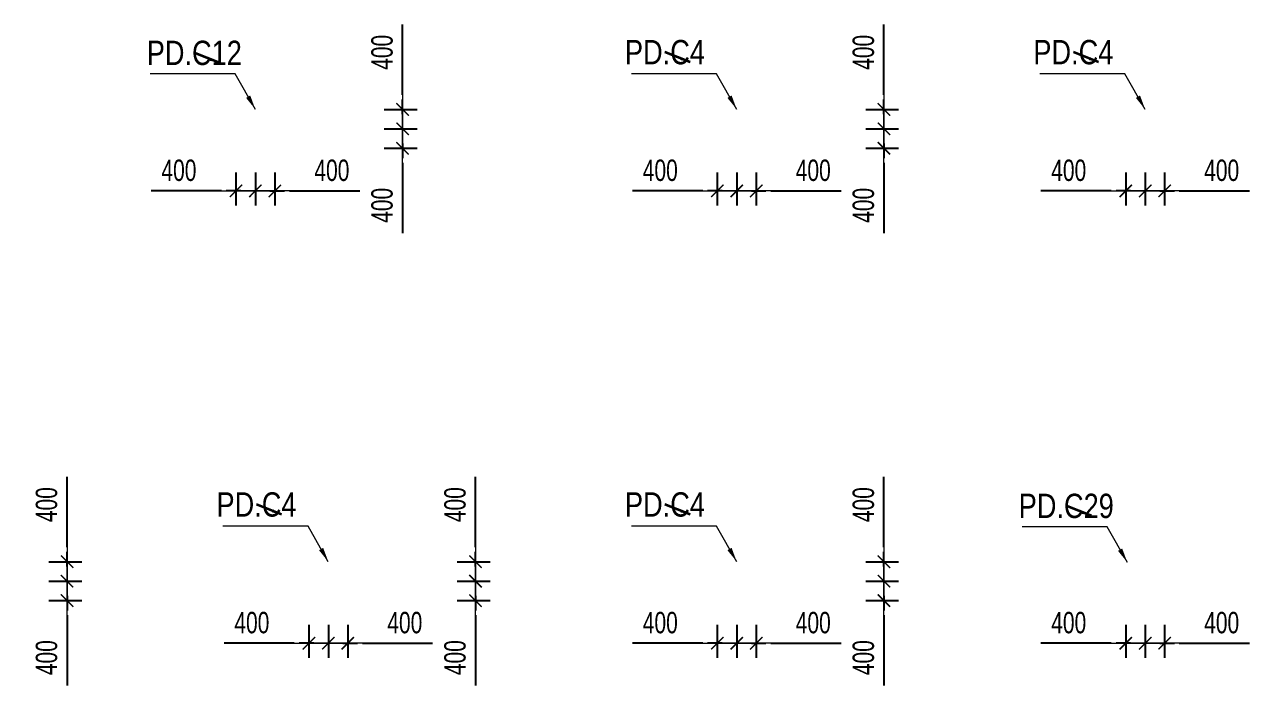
# Model space of a CAD drawing. Header units: millimetres. Extents: x -259680 to 286077, y -1281 to 94455.
# Drawn here: x 91151 to 116345, y 44555 to 58145 of the extents above; entities that cross this region are included whole.
import ezdxf
from ezdxf.enums import TextEntityAlignment as Align

# ---------------------------------------------------------------- set-up
doc = ezdxf.new("R2010")
doc.units = ezdxf.units.MM
doc.layers.get('Defpoints').update_dxf_attribs({"color": 151, "lineweight": 9})
for name, color, linetype, lineweight in [('$0$C1', 20, 'Continuous', 35), ('$1$NDC_S_ANNO', 7, 'Continuous', 20), ('$1$NDC_S_DIM', 1, 'Continuous', 15), ('NDC_S_DIM', 1, 'Continuous', 15)]:
    doc.layers.add(name, color=color, linetype=linetype, lineweight=lineweight)
doc.styles.add('$1$NDC_DIM', font='', dxfattribs={"width": 0.75})
doc.styles.add('$2$ARIAL', font='arial.ttf', dxfattribs={"width": 0.8})
doc.styles.add('NDC_DIM', font='', dxfattribs={"width": 0.75})
doc.styles.get('$1$NDC_DIM').set_extended_font_data('Dotum')
doc.styles.get('NDC_DIM').set_extended_font_data('Dotum')
doc.dimstyles.new('$0$NDC_dim_150', dxfattribs={"dimscale": 150, "dimtxt": 2.2, "dimasz": 1.5, "dimexe": 1.5, "dimexo": 2.5, "dimgap": 1, "dimtad": 1, "dimdec": 0, "dimzin": 0, "dimdsep": 46, "dimtxsty": '$1$NDC_DIM', "dimblk": '$1$DIMMARK', "dimcen": 0.09, "dimdle": 1.2, "dimclrd": 1, "dimclre": 1, "dimclrt": 3, "dimadec": 0, "dimazin": 0, "dimtfac": 1, "dimtdec": 0, "dimtix": 1, "dimtofl": 0, "dimtmove": 0, "dimatfit": 3, "dimfxl": 6, "dimfxlon": 1, "dimtolj": 1, "dimtzin": 0, "dimarcsym": 0})
doc.dimstyles.new('$1$NDC_dim_iso', dxfattribs={"dimtxt": 2.2, "dimasz": 1, "dimexe": 1.5, "dimexo": 2.5, "dimgap": 1, "dimtad": 1, "dimdec": 0, "dimzin": 0, "dimdsep": 46, "dimtxsty": '$1$NDC_DIM', "dimblk": '$1$DIMMARK', "dimcen": 0.09, "dimdle": 1.2, "dimclrd": 1, "dimclre": 1, "dimclrt": 3, "dimadec": 0, "dimazin": 0, "dimtfac": 1, "dimtdec": 0, "dimtix": 1, "dimtofl": 0, "dimtmove": 0, "dimatfit": 3, "dimfxl": 6, "dimfxlon": 1, "dimtolj": 1, "dimtzin": 0, "dimarcsym": 0})
doc.dimstyles.new('NDC_dim_200', dxfattribs={"dimscale": 200, "dimtxt": 2.2, "dimasz": 1.5, "dimexe": 1.5, "dimexo": 2.5, "dimgap": 1, "dimtad": 1, "dimdec": 0, "dimzin": 0, "dimdsep": 46, "dimtxsty": 'NDC_DIM', "dimblk": 'DIMMARK', "dimcen": 0.09, "dimdle": 1.2, "dimclrd": 1, "dimclre": 1, "dimclrt": 3, "dimadec": 0, "dimazin": 0, "dimtfac": 1, "dimtdec": 0, "dimtix": 1, "dimtofl": 0, "dimtmove": 0, "dimatfit": 3, "dimfxl": 6, "dimfxlon": 1, "dimtolj": 1, "dimtzin": 0, "dimarcsym": 0})

# ---------------------------------------------------------------- blocks, each defined once
blk = doc.blocks.new('$1$DIMMARK')
at = {"layer": '$1$NDC_S_DIM', "color": 1}
blk.add_line((-1.5, 0), (1, 0), dxfattribs=at)
at = {"layer": '$1$NDC_S_DIM', "color": 2, "const_width": 0.1}
blk.add_lwpolyline([(-0.424, -0.424), (0.424, 0.424)], dxfattribs=at)
blk = doc.blocks.new('DIMMARK')
at = {"layer": 'NDC_S_DIM', "color": 1}
blk.add_line((-1.5, 0), (1, 0), dxfattribs=at)
at = {"layer": 'NDC_S_DIM', "color": 2, "const_width": 0.1}
blk.add_lwpolyline([(-0.424, -0.424), (0.424, 0.424)], dxfattribs=at)
blk = doc.blocks.new('*D486')
at = {"layer": 'Defpoints', "color": 0, "ltscale": 100, "transparency": 16777216}
for p in [(105800, 46300), (106200, 46300), (106200, 45424)]:
    blk.add_point(p, dxfattribs=at)
at = {"layer": 'NDC_S_DIM', "color": 1, "lineweight": -2, "ltscale": 100, "transparency": 16777216}
for p, q in [((105800, 45800), (105800, 45124)), ((106200, 45800), (106200, 45124)), ((105500, 45424), (105200, 45424)), ((106500, 45424), (107945, 45424))]:
    blk.add_line(p, q, dxfattribs=at)
at = {"layer": 'NDC_S_DIM', "color": 1, "lineweight": -2, "ltscale": 100, "transparency": 16777216, "xscale": 300, "yscale": 300, "zscale": 300}
blk.add_blockref('DIMMARK', (105800, 45424), dxfattribs=at)
at = {"layer": 'NDC_S_DIM', "color": 1, "lineweight": -2, "ltscale": 100, "transparency": 16777216, "xscale": 300, "yscale": 300, "zscale": 300, "rotation": 180}
blk.add_blockref('DIMMARK', (106200, 45424), dxfattribs=at)
at = {"layer": 'NDC_S_DIM', "color": 3, "ltscale": 100, "transparency": 16777216, "insert": (107373, 45845), "char_height": 440, "attachment_point": 5, "style": 'NDC_DIM'}
blk.add_mtext('\\A1;400', dxfattribs=at)
blk = doc.blocks.new('*D487')
at = {"layer": 'Defpoints', "color": 0, "ltscale": 100, "transparency": 16777216}
for p in [(105400, 46300), (105800, 46300), (105800, 45424)]:
    blk.add_point(p, dxfattribs=at)
at = {"layer": 'NDC_S_DIM', "color": 1, "lineweight": -2, "ltscale": 100, "transparency": 16777216}
for p, q in [((105400, 45800), (105400, 45124)), ((105800, 45800), (105800, 45124)), ((105100, 45424), (103655, 45424)), ((106100, 45424), (106400, 45424))]:
    blk.add_line(p, q, dxfattribs=at)
at = {"layer": 'NDC_S_DIM', "color": 1, "lineweight": -2, "ltscale": 100, "transparency": 16777216, "xscale": 300, "yscale": 300, "zscale": 300}
blk.add_blockref('DIMMARK', (105400, 45424), dxfattribs=at)
at = {"layer": 'NDC_S_DIM', "color": 1, "lineweight": -2, "ltscale": 100, "transparency": 16777216, "xscale": 300, "yscale": 300, "zscale": 300, "rotation": 180}
blk.add_blockref('DIMMARK', (105800, 45424), dxfattribs=at)
at = {"layer": 'NDC_S_DIM', "color": 3, "ltscale": 100, "transparency": 16777216, "insert": (104227, 45845), "char_height": 440, "attachment_point": 5, "style": 'NDC_DIM'}
blk.add_mtext('\\A1;400', dxfattribs=at)
blk = doc.blocks.new('*D488')
at = {"layer": 'Defpoints', "color": 0, "ltscale": 100, "transparency": 16777216}
for p in [(107951, 47100), (108827, 47100), (107951, 46700)]:
    blk.add_point(p, dxfattribs=at)
at = {"layer": 'NDC_S_DIM', "color": 1, "lineweight": -2, "ltscale": 100, "transparency": 16777216}
for p, q in [((108827, 47400), (108827, 48845)), ((108451, 47100), (109127, 47100)), ((108451, 46700), (109127, 46700)), ((108827, 46400), (108827, 46100))]:
    blk.add_line(p, q, dxfattribs=at)
at = {"layer": 'NDC_S_DIM', "color": 1, "lineweight": -2, "ltscale": 100, "transparency": 16777216, "xscale": 300, "yscale": 300, "zscale": 300}
for p, rotation in [((108827, 47100), 270), ((108827, 46700), 90)]:
    blk.add_blockref('DIMMARK', p, dxfattribs=dict(at, rotation=rotation))
at = {"layer": 'NDC_S_DIM', "color": 3, "ltscale": 100, "transparency": 16777216, "insert": (108406, 48273), "char_height": 440, "attachment_point": 5, "rotation": 90, "style": 'NDC_DIM'}
blk.add_mtext('\\A1;400', dxfattribs=at)
blk = doc.blocks.new('*D489')
at = {"layer": 'Defpoints', "color": 0, "ltscale": 100, "transparency": 16777216}
for p in [(107951, 46700), (108827, 46700), (107951, 46300)]:
    blk.add_point(p, dxfattribs=at)
at = {"layer": 'NDC_S_DIM', "color": 1, "lineweight": -2, "ltscale": 100, "transparency": 16777216}
for p, q in [((108827, 47000), (108827, 47300)), ((108451, 46700), (109127, 46700)), ((108451, 46300), (109127, 46300)), ((108827, 46000), (108827, 44555))]:
    blk.add_line(p, q, dxfattribs=at)
at = {"layer": 'NDC_S_DIM', "color": 1, "lineweight": -2, "ltscale": 100, "transparency": 16777216, "xscale": 300, "yscale": 300, "zscale": 300}
for p, rotation in [((108827, 46700), 270), ((108827, 46300), 90)]:
    blk.add_blockref('DIMMARK', p, dxfattribs=dict(at, rotation=rotation))
at = {"layer": 'NDC_S_DIM', "color": 3, "ltscale": 100, "transparency": 16777216, "insert": (108406, 45127), "char_height": 440, "attachment_point": 5, "rotation": 90, "style": 'NDC_DIM'}
blk.add_mtext('\\A1;400', dxfattribs=at)
blk = doc.blocks.new('*D494')
at = {"layer": 'Defpoints', "color": 0, "ltscale": 100, "transparency": 16777216}
for p in [(114200, 46300), (114600, 46300), (114600, 45424)]:
    blk.add_point(p, dxfattribs=at)
at = {"layer": 'NDC_S_DIM', "color": 1, "lineweight": -2, "ltscale": 100, "transparency": 16777216}
for p, q in [((114200, 45800), (114200, 45124)), ((114600, 45800), (114600, 45124)), ((113900, 45424), (113600, 45424)), ((114900, 45424), (116345, 45424))]:
    blk.add_line(p, q, dxfattribs=at)
at = {"layer": 'NDC_S_DIM', "color": 1, "lineweight": -2, "ltscale": 100, "transparency": 16777216, "xscale": 300, "yscale": 300, "zscale": 300}
blk.add_blockref('DIMMARK', (114200, 45424), dxfattribs=at)
at = {"layer": 'NDC_S_DIM', "color": 1, "lineweight": -2, "ltscale": 100, "transparency": 16777216, "xscale": 300, "yscale": 300, "zscale": 300, "rotation": 180}
blk.add_blockref('DIMMARK', (114600, 45424), dxfattribs=at)
at = {"layer": 'NDC_S_DIM', "color": 3, "ltscale": 100, "transparency": 16777216, "insert": (115773, 45845), "char_height": 440, "attachment_point": 5, "style": 'NDC_DIM'}
blk.add_mtext('\\A1;400', dxfattribs=at)
blk = doc.blocks.new('*D495')
at = {"layer": 'Defpoints', "color": 0, "ltscale": 100, "transparency": 16777216}
for p in [(113800, 46300), (114200, 46300), (114200, 45424)]:
    blk.add_point(p, dxfattribs=at)
at = {"layer": 'NDC_S_DIM', "color": 1, "lineweight": -2, "ltscale": 100, "transparency": 16777216}
for p, q in [((113800, 45800), (113800, 45124)), ((114200, 45800), (114200, 45124)), ((113500, 45424), (112055, 45424)), ((114500, 45424), (114800, 45424))]:
    blk.add_line(p, q, dxfattribs=at)
at = {"layer": 'NDC_S_DIM', "color": 1, "lineweight": -2, "ltscale": 100, "transparency": 16777216, "xscale": 300, "yscale": 300, "zscale": 300}
blk.add_blockref('DIMMARK', (113800, 45424), dxfattribs=at)
at = {"layer": 'NDC_S_DIM', "color": 1, "lineweight": -2, "ltscale": 100, "transparency": 16777216, "xscale": 300, "yscale": 300, "zscale": 300, "rotation": 180}
blk.add_blockref('DIMMARK', (114200, 45424), dxfattribs=at)
at = {"layer": 'NDC_S_DIM', "color": 3, "ltscale": 100, "transparency": 16777216, "insert": (112627, 45845), "char_height": 440, "attachment_point": 5, "style": 'NDC_DIM'}
blk.add_mtext('\\A1;400', dxfattribs=at)
blk = doc.blocks.new('*D536')
at = {"layer": 'Defpoints', "color": 0, "ltscale": 100, "transparency": 16777216}
for p in [(105800, 55600), (106200, 55600), (106200, 54724)]:
    blk.add_point(p, dxfattribs=at)
at = {"layer": 'NDC_S_DIM', "color": 1, "lineweight": -2, "ltscale": 100, "transparency": 16777216}
for p, q in [((105800, 55100), (105800, 54424)), ((106200, 55100), (106200, 54424)), ((105500, 54724), (105200, 54724)), ((106500, 54724), (107945, 54724))]:
    blk.add_line(p, q, dxfattribs=at)
at = {"layer": 'NDC_S_DIM', "color": 1, "lineweight": -2, "ltscale": 100, "transparency": 16777216, "xscale": 300, "yscale": 300, "zscale": 300}
blk.add_blockref('DIMMARK', (105800, 54724), dxfattribs=at)
at = {"layer": 'NDC_S_DIM', "color": 1, "lineweight": -2, "ltscale": 100, "transparency": 16777216, "xscale": 300, "yscale": 300, "zscale": 300, "rotation": 180}
blk.add_blockref('DIMMARK', (106200, 54724), dxfattribs=at)
at = {"layer": 'NDC_S_DIM', "color": 3, "ltscale": 100, "transparency": 16777216, "insert": (107373, 55145), "char_height": 440, "attachment_point": 5, "style": 'NDC_DIM'}
blk.add_mtext('\\A1;400', dxfattribs=at)
blk = doc.blocks.new('*D537')
at = {"layer": 'Defpoints', "color": 0, "ltscale": 100, "transparency": 16777216}
for p in [(105400, 55600), (105800, 55600), (105800, 54724)]:
    blk.add_point(p, dxfattribs=at)
at = {"layer": 'NDC_S_DIM', "color": 1, "lineweight": -2, "ltscale": 100, "transparency": 16777216}
for p, q in [((105400, 55100), (105400, 54424)), ((105800, 55100), (105800, 54424)), ((105100, 54724), (103655, 54724)), ((106100, 54724), (106400, 54724))]:
    blk.add_line(p, q, dxfattribs=at)
at = {"layer": 'NDC_S_DIM', "color": 1, "lineweight": -2, "ltscale": 100, "transparency": 16777216, "xscale": 300, "yscale": 300, "zscale": 300}
blk.add_blockref('DIMMARK', (105400, 54724), dxfattribs=at)
at = {"layer": 'NDC_S_DIM', "color": 1, "lineweight": -2, "ltscale": 100, "transparency": 16777216, "xscale": 300, "yscale": 300, "zscale": 300, "rotation": 180}
blk.add_blockref('DIMMARK', (105800, 54724), dxfattribs=at)
at = {"layer": 'NDC_S_DIM', "color": 3, "ltscale": 100, "transparency": 16777216, "insert": (104227, 55145), "char_height": 440, "attachment_point": 5, "style": 'NDC_DIM'}
blk.add_mtext('\\A1;400', dxfattribs=at)
blk = doc.blocks.new('*D538')
at = {"layer": 'Defpoints', "color": 0, "ltscale": 100, "transparency": 16777216}
for p in [(107951, 56400), (108827, 56400), (107951, 56000)]:
    blk.add_point(p, dxfattribs=at)
at = {"layer": 'NDC_S_DIM', "color": 1, "lineweight": -2, "ltscale": 100, "transparency": 16777216}
for p, q in [((108827, 56700), (108827, 58145)), ((108451, 56400), (109127, 56400)), ((108451, 56000), (109127, 56000)), ((108827, 55700), (108827, 55400))]:
    blk.add_line(p, q, dxfattribs=at)
at = {"layer": 'NDC_S_DIM', "color": 1, "lineweight": -2, "ltscale": 100, "transparency": 16777216, "xscale": 300, "yscale": 300, "zscale": 300}
for p, rotation in [((108827, 56400), 270), ((108827, 56000), 90)]:
    blk.add_blockref('DIMMARK', p, dxfattribs=dict(at, rotation=rotation))
at = {"layer": 'NDC_S_DIM', "color": 3, "ltscale": 100, "transparency": 16777216, "insert": (108406, 57573), "char_height": 440, "attachment_point": 5, "rotation": 90, "style": 'NDC_DIM'}
blk.add_mtext('\\A1;400', dxfattribs=at)
blk = doc.blocks.new('*D539')
at = {"layer": 'Defpoints', "color": 0, "ltscale": 100, "transparency": 16777216}
for p in [(107951, 56000), (108827, 56000), (107951, 55600)]:
    blk.add_point(p, dxfattribs=at)
at = {"layer": 'NDC_S_DIM', "color": 1, "lineweight": -2, "ltscale": 100, "transparency": 16777216}
for p, q in [((108827, 56300), (108827, 56600)), ((108451, 56000), (109127, 56000)), ((108451, 55600), (109127, 55600)), ((108827, 55300), (108827, 53855))]:
    blk.add_line(p, q, dxfattribs=at)
at = {"layer": 'NDC_S_DIM', "color": 1, "lineweight": -2, "ltscale": 100, "transparency": 16777216, "xscale": 300, "yscale": 300, "zscale": 300}
for p, rotation in [((108827, 56000), 270), ((108827, 55600), 90)]:
    blk.add_blockref('DIMMARK', p, dxfattribs=dict(at, rotation=rotation))
at = {"layer": 'NDC_S_DIM', "color": 3, "ltscale": 100, "transparency": 16777216, "insert": (108406, 54427), "char_height": 440, "attachment_point": 5, "rotation": 90, "style": 'NDC_DIM'}
blk.add_mtext('\\A1;400', dxfattribs=at)
blk = doc.blocks.new('*D540')
at = {"layer": 'Defpoints', "color": 0, "ltscale": 100, "transparency": 16777216}
for p in [(114200, 55600), (114600, 55600), (114600, 54724)]:
    blk.add_point(p, dxfattribs=at)
at = {"layer": 'NDC_S_DIM', "color": 1, "lineweight": -2, "ltscale": 100, "transparency": 16777216}
for p, q in [((114200, 55100), (114200, 54424)), ((114600, 55100), (114600, 54424)), ((113900, 54724), (113600, 54724)), ((114900, 54724), (116345, 54724))]:
    blk.add_line(p, q, dxfattribs=at)
at = {"layer": 'NDC_S_DIM', "color": 1, "lineweight": -2, "ltscale": 100, "transparency": 16777216, "xscale": 300, "yscale": 300, "zscale": 300}
blk.add_blockref('DIMMARK', (114200, 54724), dxfattribs=at)
at = {"layer": 'NDC_S_DIM', "color": 1, "lineweight": -2, "ltscale": 100, "transparency": 16777216, "xscale": 300, "yscale": 300, "zscale": 300, "rotation": 180}
blk.add_blockref('DIMMARK', (114600, 54724), dxfattribs=at)
at = {"layer": 'NDC_S_DIM', "color": 3, "ltscale": 100, "transparency": 16777216, "insert": (115773, 55145), "char_height": 440, "attachment_point": 5, "style": 'NDC_DIM'}
blk.add_mtext('\\A1;400', dxfattribs=at)
blk = doc.blocks.new('*D541')
at = {"layer": 'Defpoints', "color": 0, "ltscale": 100, "transparency": 16777216}
for p in [(113800, 55600), (114200, 55600), (114200, 54724)]:
    blk.add_point(p, dxfattribs=at)
at = {"layer": 'NDC_S_DIM', "color": 1, "lineweight": -2, "ltscale": 100, "transparency": 16777216}
for p, q in [((113800, 55100), (113800, 54424)), ((114200, 55100), (114200, 54424)), ((113500, 54724), (112055, 54724)), ((114500, 54724), (114800, 54724))]:
    blk.add_line(p, q, dxfattribs=at)
at = {"layer": 'NDC_S_DIM', "color": 1, "lineweight": -2, "ltscale": 100, "transparency": 16777216, "xscale": 300, "yscale": 300, "zscale": 300}
blk.add_blockref('DIMMARK', (113800, 54724), dxfattribs=at)
at = {"layer": 'NDC_S_DIM', "color": 1, "lineweight": -2, "ltscale": 100, "transparency": 16777216, "xscale": 300, "yscale": 300, "zscale": 300, "rotation": 180}
blk.add_blockref('DIMMARK', (114200, 54724), dxfattribs=at)
at = {"layer": 'NDC_S_DIM', "color": 3, "ltscale": 100, "transparency": 16777216, "insert": (112627, 55145), "char_height": 440, "attachment_point": 5, "style": 'NDC_DIM'}
blk.add_mtext('\\A1;400', dxfattribs=at)
blk = doc.blocks.new('*D544')
at = {"layer": 'Defpoints', "color": 0, "ltscale": 100, "transparency": 16777216}
for p in [(95900, 55600), (96300, 55600), (96300, 54724)]:
    blk.add_point(p, dxfattribs=at)
at = {"layer": 'NDC_S_DIM', "color": 1, "lineweight": -2, "ltscale": 100, "transparency": 16777216}
for p, q in [((95900, 55100), (95900, 54424)), ((96300, 55100), (96300, 54424)), ((95600, 54724), (95300, 54724)), ((96600, 54724), (98045, 54724))]:
    blk.add_line(p, q, dxfattribs=at)
at = {"layer": 'NDC_S_DIM', "color": 1, "lineweight": -2, "ltscale": 100, "transparency": 16777216, "xscale": 300, "yscale": 300, "zscale": 300}
blk.add_blockref('DIMMARK', (95900, 54724), dxfattribs=at)
at = {"layer": 'NDC_S_DIM', "color": 1, "lineweight": -2, "ltscale": 100, "transparency": 16777216, "xscale": 300, "yscale": 300, "zscale": 300, "rotation": 180}
blk.add_blockref('DIMMARK', (96300, 54724), dxfattribs=at)
at = {"layer": 'NDC_S_DIM', "color": 3, "ltscale": 100, "transparency": 16777216, "insert": (97473, 55145), "char_height": 440, "attachment_point": 5, "style": 'NDC_DIM'}
blk.add_mtext('\\A1;400', dxfattribs=at)
blk = doc.blocks.new('*D545')
at = {"layer": 'Defpoints', "color": 0, "ltscale": 100, "transparency": 16777216}
for p in [(95500, 55600), (95900, 55600), (95900, 54724)]:
    blk.add_point(p, dxfattribs=at)
at = {"layer": 'NDC_S_DIM', "color": 1, "lineweight": -2, "ltscale": 100, "transparency": 16777216}
for p, q in [((95500, 55100), (95500, 54424)), ((95900, 55100), (95900, 54424)), ((95200, 54724), (93755, 54724)), ((96200, 54724), (96500, 54724))]:
    blk.add_line(p, q, dxfattribs=at)
at = {"layer": 'NDC_S_DIM', "color": 1, "lineweight": -2, "ltscale": 100, "transparency": 16777216, "xscale": 300, "yscale": 300, "zscale": 300}
blk.add_blockref('DIMMARK', (95500, 54724), dxfattribs=at)
at = {"layer": 'NDC_S_DIM', "color": 1, "lineweight": -2, "ltscale": 100, "transparency": 16777216, "xscale": 300, "yscale": 300, "zscale": 300, "rotation": 180}
blk.add_blockref('DIMMARK', (95900, 54724), dxfattribs=at)
at = {"layer": 'NDC_S_DIM', "color": 3, "ltscale": 100, "transparency": 16777216, "insert": (94327, 55145), "char_height": 440, "attachment_point": 5, "style": 'NDC_DIM'}
blk.add_mtext('\\A1;400', dxfattribs=at)
blk = doc.blocks.new('*D546')
at = {"layer": 'Defpoints', "color": 0, "ltscale": 100, "transparency": 16777216}
for p in [(98051, 56400), (98927, 56400), (98051, 56000)]:
    blk.add_point(p, dxfattribs=at)
at = {"layer": 'NDC_S_DIM', "color": 1, "lineweight": -2, "ltscale": 100, "transparency": 16777216}
for p, q in [((98927, 56700), (98927, 58145)), ((98551, 56400), (99227, 56400)), ((98551, 56000), (99227, 56000)), ((98927, 55700), (98927, 55400))]:
    blk.add_line(p, q, dxfattribs=at)
at = {"layer": 'NDC_S_DIM', "color": 1, "lineweight": -2, "ltscale": 100, "transparency": 16777216, "xscale": 300, "yscale": 300, "zscale": 300}
for p, rotation in [((98927, 56400), 270), ((98927, 56000), 90)]:
    blk.add_blockref('DIMMARK', p, dxfattribs=dict(at, rotation=rotation))
at = {"layer": 'NDC_S_DIM', "color": 3, "ltscale": 100, "transparency": 16777216, "insert": (98506, 57573), "char_height": 440, "attachment_point": 5, "rotation": 90, "style": 'NDC_DIM'}
blk.add_mtext('\\A1;400', dxfattribs=at)
blk = doc.blocks.new('*D547')
at = {"layer": 'Defpoints', "color": 0, "ltscale": 100, "transparency": 16777216}
for p in [(98051, 56000), (98927, 56000), (98051, 55600)]:
    blk.add_point(p, dxfattribs=at)
at = {"layer": 'NDC_S_DIM', "color": 1, "lineweight": -2, "ltscale": 100, "transparency": 16777216}
for p, q in [((98927, 56300), (98927, 56600)), ((98551, 56000), (99227, 56000)), ((98551, 55600), (99227, 55600)), ((98927, 55300), (98927, 53855))]:
    blk.add_line(p, q, dxfattribs=at)
at = {"layer": 'NDC_S_DIM', "color": 1, "lineweight": -2, "ltscale": 100, "transparency": 16777216, "xscale": 300, "yscale": 300, "zscale": 300}
for p, rotation in [((98927, 56000), 270), ((98927, 55600), 90)]:
    blk.add_blockref('DIMMARK', p, dxfattribs=dict(at, rotation=rotation))
at = {"layer": 'NDC_S_DIM', "color": 3, "ltscale": 100, "transparency": 16777216, "insert": (98506, 54427), "char_height": 440, "attachment_point": 5, "rotation": 90, "style": 'NDC_DIM'}
blk.add_mtext('\\A1;400', dxfattribs=at)
blk = doc.blocks.new('*D552')
at = {"layer": 'Defpoints', "color": 0, "ltscale": 100, "transparency": 16777216}
for p in [(97400, 46300), (97800, 46300), (97800, 45424)]:
    blk.add_point(p, dxfattribs=at)
at = {"layer": 'NDC_S_DIM', "color": 1, "lineweight": -2, "ltscale": 100, "transparency": 16777216}
for p, q in [((97400, 45800), (97400, 45124)), ((97800, 45800), (97800, 45124)), ((97100, 45424), (96800, 45424)), ((98100, 45424), (99545, 45424))]:
    blk.add_line(p, q, dxfattribs=at)
at = {"layer": 'NDC_S_DIM', "color": 1, "lineweight": -2, "ltscale": 100, "transparency": 16777216, "xscale": 300, "yscale": 300, "zscale": 300}
blk.add_blockref('DIMMARK', (97400, 45424), dxfattribs=at)
at = {"layer": 'NDC_S_DIM', "color": 1, "lineweight": -2, "ltscale": 100, "transparency": 16777216, "xscale": 300, "yscale": 300, "zscale": 300, "rotation": 180}
blk.add_blockref('DIMMARK', (97800, 45424), dxfattribs=at)
at = {"layer": 'NDC_S_DIM', "color": 3, "ltscale": 100, "transparency": 16777216, "insert": (98973, 45845), "char_height": 440, "attachment_point": 5, "style": 'NDC_DIM'}
blk.add_mtext('\\A1;400', dxfattribs=at)
blk = doc.blocks.new('*D553')
at = {"layer": 'Defpoints', "color": 0, "ltscale": 100, "transparency": 16777216}
for p in [(97000, 46300), (97400, 46300), (97400, 45424)]:
    blk.add_point(p, dxfattribs=at)
at = {"layer": 'NDC_S_DIM', "color": 1, "lineweight": -2, "ltscale": 100, "transparency": 16777216}
for p, q in [((97000, 45800), (97000, 45124)), ((97400, 45800), (97400, 45124)), ((96700, 45424), (95255, 45424)), ((97700, 45424), (98000, 45424))]:
    blk.add_line(p, q, dxfattribs=at)
at = {"layer": 'NDC_S_DIM', "color": 1, "lineweight": -2, "ltscale": 100, "transparency": 16777216, "xscale": 300, "yscale": 300, "zscale": 300}
blk.add_blockref('DIMMARK', (97000, 45424), dxfattribs=at)
at = {"layer": 'NDC_S_DIM', "color": 1, "lineweight": -2, "ltscale": 100, "transparency": 16777216, "xscale": 300, "yscale": 300, "zscale": 300, "rotation": 180}
blk.add_blockref('DIMMARK', (97400, 45424), dxfattribs=at)
at = {"layer": 'NDC_S_DIM', "color": 3, "ltscale": 100, "transparency": 16777216, "insert": (95827, 45845), "char_height": 440, "attachment_point": 5, "style": 'NDC_DIM'}
blk.add_mtext('\\A1;400', dxfattribs=at)
blk = doc.blocks.new('*D554')
at = {"layer": 'Defpoints', "color": 0, "ltscale": 100, "transparency": 16777216}
for p in [(99551, 47100), (100427, 47100), (99551, 46700)]:
    blk.add_point(p, dxfattribs=at)
at = {"layer": 'NDC_S_DIM', "color": 1, "lineweight": -2, "ltscale": 100, "transparency": 16777216}
for p, q in [((100427, 47400), (100427, 48845)), ((100051, 47100), (100727, 47100)), ((100051, 46700), (100727, 46700)), ((100427, 46400), (100427, 46100))]:
    blk.add_line(p, q, dxfattribs=at)
at = {"layer": 'NDC_S_DIM', "color": 1, "lineweight": -2, "ltscale": 100, "transparency": 16777216, "xscale": 300, "yscale": 300, "zscale": 300}
for p, rotation in [((100427, 47100), 270), ((100427, 46700), 90)]:
    blk.add_blockref('DIMMARK', p, dxfattribs=dict(at, rotation=rotation))
at = {"layer": 'NDC_S_DIM', "color": 3, "ltscale": 100, "transparency": 16777216, "insert": (100006, 48273), "char_height": 440, "attachment_point": 5, "rotation": 90, "style": 'NDC_DIM'}
blk.add_mtext('\\A1;400', dxfattribs=at)
blk = doc.blocks.new('*D555')
at = {"layer": 'Defpoints', "color": 0, "ltscale": 100, "transparency": 16777216}
for p in [(99551, 46700), (100427, 46700), (99551, 46300)]:
    blk.add_point(p, dxfattribs=at)
at = {"layer": 'NDC_S_DIM', "color": 1, "lineweight": -2, "ltscale": 100, "transparency": 16777216}
for p, q in [((100427, 47000), (100427, 47300)), ((100051, 46700), (100727, 46700)), ((100051, 46300), (100727, 46300)), ((100427, 46000), (100427, 44555))]:
    blk.add_line(p, q, dxfattribs=at)
at = {"layer": 'NDC_S_DIM', "color": 1, "lineweight": -2, "ltscale": 100, "transparency": 16777216, "xscale": 300, "yscale": 300, "zscale": 300}
for p, rotation in [((100427, 46700), 270), ((100427, 46300), 90)]:
    blk.add_blockref('DIMMARK', p, dxfattribs=dict(at, rotation=rotation))
at = {"layer": 'NDC_S_DIM', "color": 3, "ltscale": 100, "transparency": 16777216, "insert": (100006, 45127), "char_height": 440, "attachment_point": 5, "rotation": 90, "style": 'NDC_DIM'}
blk.add_mtext('\\A1;400', dxfattribs=at)
blk = doc.blocks.new('*D558')
at = {"layer": 'Defpoints', "color": 0, "ltscale": 100, "transparency": 16777216}
for p in [(91151, 47100), (92027, 47100), (91151, 46700)]:
    blk.add_point(p, dxfattribs=at)
at = {"layer": 'NDC_S_DIM', "color": 1, "lineweight": -2, "ltscale": 100, "transparency": 16777216}
for p, q in [((92027, 47400), (92027, 48845)), ((91651, 47100), (92327, 47100)), ((91651, 46700), (92327, 46700)), ((92027, 46400), (92027, 46100))]:
    blk.add_line(p, q, dxfattribs=at)
at = {"layer": 'NDC_S_DIM', "color": 1, "lineweight": -2, "ltscale": 100, "transparency": 16777216, "xscale": 300, "yscale": 300, "zscale": 300}
for p, rotation in [((92027, 47100), 270), ((92027, 46700), 90)]:
    blk.add_blockref('DIMMARK', p, dxfattribs=dict(at, rotation=rotation))
at = {"layer": 'NDC_S_DIM', "color": 3, "ltscale": 100, "transparency": 16777216, "insert": (91606, 48273), "char_height": 440, "attachment_point": 5, "rotation": 90, "style": 'NDC_DIM'}
blk.add_mtext('\\A1;400', dxfattribs=at)
blk = doc.blocks.new('*D559')
at = {"layer": 'Defpoints', "color": 0, "ltscale": 100, "transparency": 16777216}
for p in [(91151, 46700), (92027, 46700), (91151, 46300)]:
    blk.add_point(p, dxfattribs=at)
at = {"layer": 'NDC_S_DIM', "color": 1, "lineweight": -2, "ltscale": 100, "transparency": 16777216}
for p, q in [((92027, 47000), (92027, 47300)), ((91651, 46700), (92327, 46700)), ((91651, 46300), (92327, 46300)), ((92027, 46000), (92027, 44555))]:
    blk.add_line(p, q, dxfattribs=at)
at = {"layer": 'NDC_S_DIM', "color": 1, "lineweight": -2, "ltscale": 100, "transparency": 16777216, "xscale": 300, "yscale": 300, "zscale": 300}
for p, rotation in [((92027, 46700), 270), ((92027, 46300), 90)]:
    blk.add_blockref('DIMMARK', p, dxfattribs=dict(at, rotation=rotation))
at = {"layer": 'NDC_S_DIM', "color": 3, "ltscale": 100, "transparency": 16777216, "insert": (91606, 45127), "char_height": 440, "attachment_point": 5, "rotation": 90, "style": 'NDC_DIM'}
blk.add_mtext('\\A1;400', dxfattribs=at)
blk = doc.blocks.new('*U220')
at = {"layer": '$1$NDC_S_ANNO', "ltscale": 0.8, "style": '$2$ARIAL', "width": 0.8, "flags": 1}
blk.add_attdef('CHU_THICH', text='', height=2.5, dxfattribs=at).set_placement((0, 0), align=Align.MIDDLE_CENTER)
at = {"layer": '$1$NDC_S_ANNO', "ltscale": 0.8, "style": '$2$ARIAL', "width": 0.8}
blk.add_attdef('TEN', text='', height=2.5, dxfattribs=at).set_placement((-2.58, 1.03), align=Align.MIDDLE_CENTER)
at = {"layer": 'Defpoints'}
blk.add_leader([(0, 0), (-2.58, 1.03)], dimstyle='$1$NDC_dim_iso', override={"dimgap": 0.625, "dimtad": 0}, dxfattribs=at)
blk = doc.blocks.new('$0$co t check')
at = {"layer": '$0$C1', "xscale": 200, "yscale": 200, "zscale": 200}
for p, values in [((93119, 57356), {'TEN': 'PD.C12'}), ((102798, 57371), {'TEN': 'PD.C4'}), ((111198, 57371), {'TEN': 'PD.C4'}), ((94398, 48071), {'TEN': 'PD.C4'}), ((102798, 48071), {'TEN': 'PD.C4'}), ((111052, 48042), {'TEN': 'PD.C29'})]:
    blk.add_blockref('*U220', p, dxfattribs=at).add_auto_attribs(values)
at = {"layer": '$0$C1'}
for points in [[(93859, 56400), (93442, 57132), (91693, 57132)], [(103759, 56400), (103342, 57132), (101593, 57132)], [(112159, 56400), (111742, 57132), (109993, 57132)], [(95359, 47100), (94942, 47832), (93193, 47832)], [(103759, 47100), (103342, 47832), (101593, 47832)], [(111792, 47086), (111375, 47818), (109626, 47818)]]:
    blk.add_leader(points, dimstyle='$0$NDC_dim_150', override={"dimasz": 2, "dimgap": 1, "dimtad": 0}, dxfattribs=at)

msp = doc.modelspace()

# ---------------------------------------------------------------- block references
at = {"layer": '$1$NDC_S_DIM'}
msp.add_blockref('$0$co t check', (2040.6, 0), dxfattribs=at)

# ---------------------------------------------------------------- dimensions: what is measured, and where the dimension line sits
at = {"layer": 'NDC_S_DIM', "ltscale": 100}
for base, p1, p2, picture, middle in [((98926.7, 56400), (98051.2, 56000), (98051.2, 56400), '*D546', (98926.7, 57572.5)), ((108826.7, 56400), (107951.2, 56000), (107951.2, 56400), '*D538', (108826.7, 57572.5)), ((98926.7, 56000), (98051.2, 55600), (98051.2, 56000), '*D547', (98926.7, 54427.5)), ((108826.7, 56000), (107951.2, 55600), (107951.2, 56000), '*D539', (108826.7, 54427.5)), ((92026.7, 47100), (91151.2, 46700), (91151.2, 47100), '*D558', (92026.7, 48272.5)), ((100426.7, 47100), (99551.2, 46700), (99551.2, 47100), '*D554', (100426.7, 48272.5)), ((108826.7, 47100), (107951.2, 46700), (107951.2, 47100), '*D488', (108826.7, 48272.5)), ((92026.7, 46700), (91151.2, 46300), (91151.2, 46700), '*D559', (92026.7, 45127.5)), ((100426.7, 46700), (99551.2, 46300), (99551.2, 46700), '*D555', (100426.7, 45127.5)), ((108826.7, 46700), (107951.2, 46300), (107951.2, 46700), '*D489', (108826.7, 45127.5))]:
    dim = msp.add_linear_dim(base=base, p1=p1, p2=p2, angle=90, dimstyle='NDC_dim_200', dxfattribs=at)
    dim.commit()
    dim.dimension.update_dxf_attribs({"geometry": picture, "text_midpoint": middle, "dimtype": 160})
for base, p1, p2, picture, middle in [((95900, 54724.4), (95500, 55600), (95900, 55600), '*D545', (94327.5, 54724.4)), ((96300, 54724.4), (95900, 55600), (96300, 55600), '*D544', (97472.5, 54724.4)), ((105800, 54724.4), (105400, 55600), (105800, 55600), '*D537', (104227.5, 54724.4)), ((106200, 54724.4), (105800, 55600), (106200, 55600), '*D536', (107372.5, 54724.4)), ((114200, 54724.4), (113800, 55600), (114200, 55600), '*D541', (112627.5, 54724.4)), ((114600, 54724.4), (114200, 55600), (114600, 55600), '*D540', (115772.5, 54724.4)), ((97400, 45424.4), (97000, 46300), (97400, 46300), '*D553', (95827.5, 45424.4)), ((97800, 45424.4), (97400, 46300), (97800, 46300), '*D552', (98972.5, 45424.4)), ((105800, 45424.4), (105400, 46300), (105800, 46300), '*D487', (104227.5, 45424.4)), ((106200, 45424.4), (105800, 46300), (106200, 46300), '*D486', (107372.5, 45424.4)), ((114200, 45424.4), (113800, 46300), (114200, 46300), '*D495', (112627.5, 45424.4)), ((114600, 45424.4), (114200, 46300), (114600, 46300), '*D494', (115772.5, 45424.4))]:
    dim = msp.add_linear_dim(base=base, p1=p1, p2=p2, dimstyle='NDC_dim_200', dxfattribs=at)
    dim.commit()
    dim.dimension.update_dxf_attribs({"geometry": picture, "text_midpoint": middle, "dimtype": 160})

doc.saveas('drawing.dxf')
